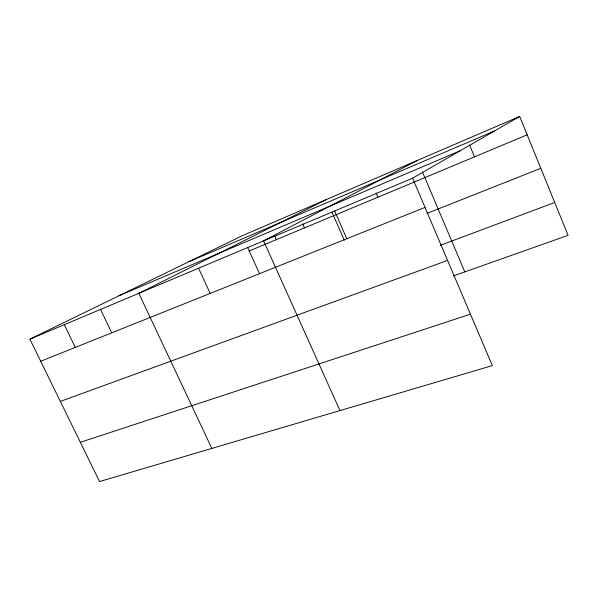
<?xml version="1.0" encoding="UTF-8"?>
<svg xmlns="http://www.w3.org/2000/svg" width="598" height="598" viewBox="0 0 598 598"><rect width="100%" height="100%" fill="white"/><g stroke="black" fill="none" stroke-linecap="round" stroke-linejoin="round"><path stroke-width="0.9" d="M412.598 178.189L492.348 365.617L99.545 481.562L29.9 339.148L412.598 178.189L519.677 116.438L568.1 235.343L453.389 275.932M417.539 160.346L263.591 240.859L339.956 410.602M326.433 199.515L138.841 293.326L211.834 448.418M29.9 339.148L242.317 235.687L519.677 116.438M188.938 261.677L494.531 130.932M119.024 295.733L459.877 150.92M249.239 250.981L527.167 134.834M40.709 361.252L425.036 207.424M427.017 213.396L540.801 168.307M440.36 245.307L554.72 202.483M60.346 401.408L447.581 260.407M80.349 442.311L470.462 314.189M64.292 324.684L75.273 347.416M100.554 309.435L111.714 332.832M198.573 268.203L210.182 293.416M247.699 247.579L259.554 273.779M274.497 235.552L276.336 239.656M302.566 223.727L304.427 227.913M334.641 210.974L346.803 238.737M332.047 212.327L344.291 240.232M376.127 193.019L377.936 197.198M422.405 171.843L464.803 271.896M469.572 144.97L474.506 156.84"/></g></svg>
